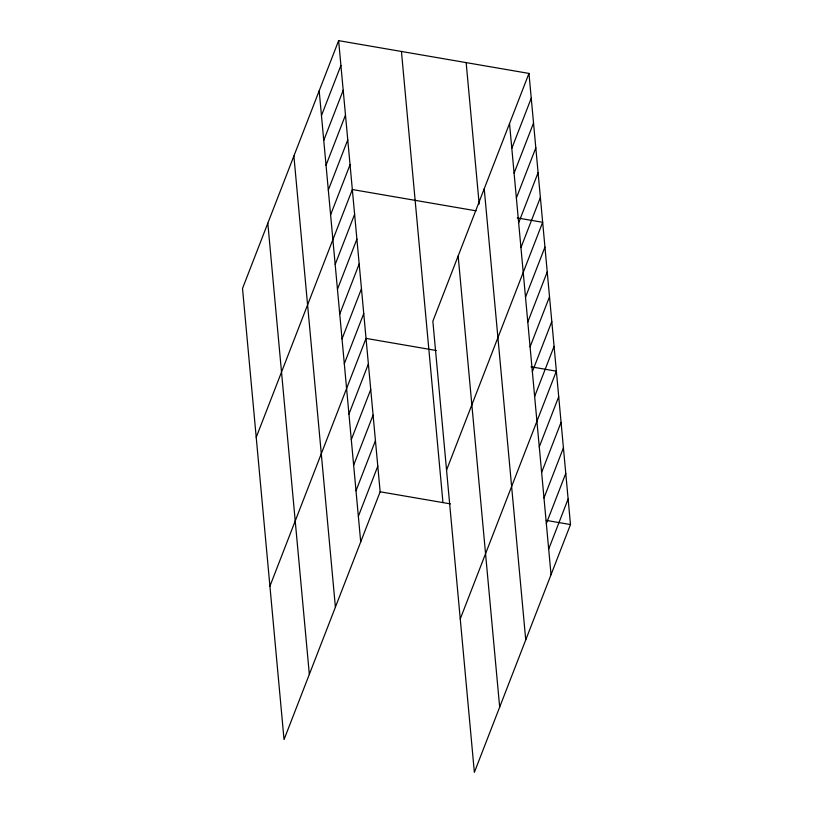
<?xml version="1.0" encoding="UTF-8"?>
<svg xmlns="http://www.w3.org/2000/svg" width="813" height="813" viewBox="0 0 813 813"><rect width="100%" height="100%" fill="white"/><g stroke="black" fill="none" stroke-linecap="round" stroke-linejoin="round"><path stroke-width="1.22" d="M338.635 40.65L242.518 288.442L284.032 739.576L380.149 491.794L338.635 40.65L528.968 73.424L570.482 524.558L474.365 772.35L432.851 321.206L528.968 73.424M321.47 115.588L340.911 65.467M323.757 140.395L343.198 90.273M326.043 165.212L345.484 115.09M328.32 190.029L347.761 139.897M330.606 214.835L350.047 164.714M256.217 437.313L352.334 189.531L476.123 210.841M335.169 264.459L354.61 214.337M337.456 289.276L356.897 239.154M339.743 314.092L359.183 263.961M342.019 338.899L361.46 288.778M344.306 363.716L363.746 313.594M269.916 586.193L366.033 338.401L436.307 350.505M348.94 414.091L368.38 363.97M351.297 439.66L370.738 389.529M353.645 465.219L373.086 415.097M356.003 490.788L375.443 440.666M358.35 516.346L377.791 466.225M511.804 148.352L531.245 98.231M514.09 173.169L533.531 123.048M516.377 197.986L535.818 147.854M518.653 222.792L538.094 172.671M520.94 247.609L540.381 197.488M446.55 470.087L542.667 222.295L517.302 217.925M525.503 297.233L544.954 247.111M527.789 322.05L547.23 271.918M530.076 346.856L549.517 296.735M532.352 371.673L551.803 321.552M534.639 396.48L554.08 346.358M460.249 618.957L556.366 371.175L531.001 366.805M539.273 446.865L558.714 396.734M541.631 472.424L561.072 422.303M543.978 497.993L563.419 447.872M546.336 523.552L565.777 473.43M548.684 549.121L568.124 498.999M380.149 491.794L450.422 503.887M546.326 520.401L570.482 524.558M509.527 123.546L551.041 574.689M484.223 188.768L525.737 639.912M466.154 62.601L479.172 204.043M458.156 255.983L499.67 707.117M401.439 51.463L442.953 502.607M319.184 90.771L360.708 541.915M293.889 156.005L335.403 607.148M267.823 223.209L309.336 674.353"/></g></svg>
